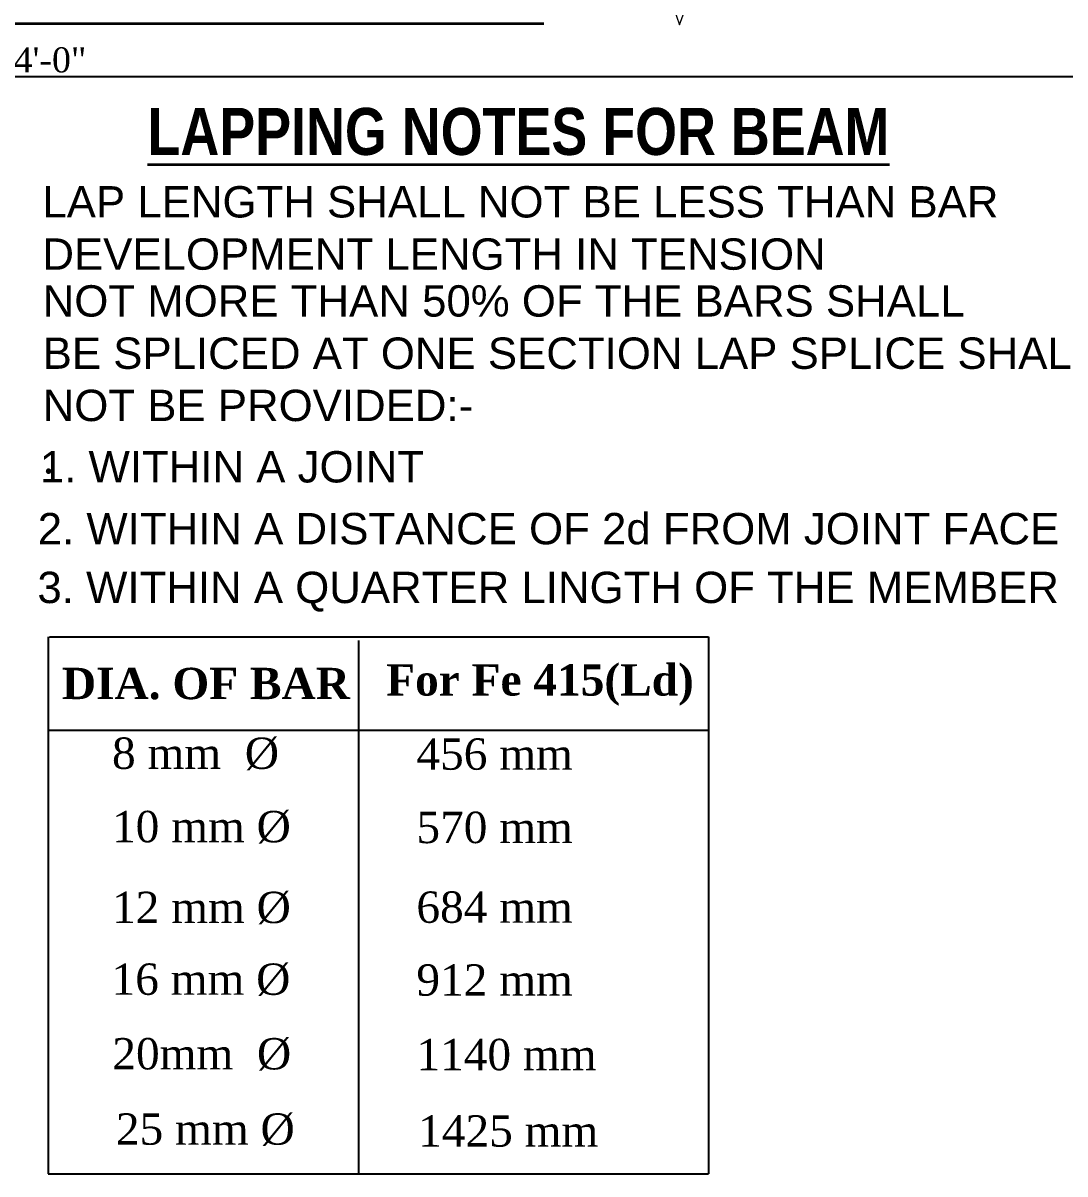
# Model space of a CAD drawing. Header units: inches. Extents: x -12073856 to 12321241, y -1226296 to 1319224.
# Drawn here: x 129694.9 to 129944.2, y 48447.6 to 48723.1 of the extents above; entities that cross this region are included whole.
import ezdxf

# ---------------------------------------------------------------- set-up
doc = ezdxf.new("R2010")
doc.units = ezdxf.units.IN
doc.header["$MEASUREMENT"] = 0
for name, color, linetype, lineweight in [('Hatch', 9, 'Continuous', 9), ('OUTLINE', 1, 'Continuous', 25), ('TEXT', 255, 'Continuous', 35), ('WALL SEC', 2, 'Continuous', 35), ('Windows', 151, 'Continuous', 15)]:
    doc.layers.add(name, color=color, linetype=linetype, lineweight=lineweight)
doc.styles.get("Standard").update_dxf_attribs({"font": 'arial.ttf'})
doc.styles.add('TIMES', font='times.ttf')

# ---------------------------------------------------------------- blocks, each defined once
blk = doc.blocks.new('CF')
at = {"layer": 'Hatch'}
blk.add_lwpolyline([(132575.23, -29498.96), (132590.23, -29498.96), (132591.73, -29503.08), (132594.73, -29494.84), (132596.23, -29498.96), (132611.23, -29498.96)], dxfattribs=at)
at = {"style": 'TIMES'}
blk.add_text('%%USILL & LINTEL BAND DETAIL', height=12, dxfattribs=at).set_placement((132308.52, -29500.41))
at = {"insert": (132417.65, -29511.56), "char_height": 6, "width": 314.4184, "attachment_point": 5, "style": 'TIMES'}
blk.add_mtext('SCALE: 1"=4\'-0"', dxfattribs=at)

msp = doc.modelspace()

# ---------------------------------------------------------------- linework, layer by layer
at = {"layer": 'OUTLINE'}
for p, q in [((129700.89, 48576.22), (129700.89, 48447.64)), ((129701.17, 48576.22), (129858.88, 48576.22)), ((129858.88, 48576.22), (129858.88, 48447.64)), ((129775.11, 48575.33), (129775.11, 48447.64)), ((129701.12, 48553.85), (129858.88, 48553.85)), ((129700.89, 48447.64), (129858.88, 48447.64))]:
    msp.add_line(p, q, dxfattribs=at)
at = {"layer": 'Windows', "color": 1, "lineweight": -2}
msp.add_line((129667.81, 48710.31), (129961.35, 48710.31), dxfattribs=at)

# ---------------------------------------------------------------- block references
at = {"layer": 'WALL SEC', "color": 0}
msp.add_blockref('CF', (-2739.74, 78225.77), dxfattribs=at)

# ---------------------------------------------------------------- texts
at = {"layer": 'TEXT'}
for s, insert, char_height, attachment_point in [('{\\fArial Narrow|b1|i0|c0|p34;\\LLAPPING NOTES FOR BEAM}', (129813.42, 48691.36), 11.25, 8), ('LAP LENGTH SHALL NOT BE LESS THAN BAR  \\PDEVELOPMENT LENGTH IN TENSION ', (129699.5, 48663.94), 7.5, 7), ('NOT MORE THAN 50% OF THE BARS SHALL  \\PBE SPLICED AT ONE SECTION LAP SPLICE SHALL \\PNOT BE PROVIDED:-\\P{\\fTimes New Roman|b0|i0|c0|p18;. }', (129699.57, 48615.16), 7.5, 7), ('1. WITHIN A JOINT', (129698.89, 48613.03), 7.5, 7), ('2. WITHIN A DISTANCE OF 2d FROM JOINT FACE', (129698.38, 48598.23), 7.5, 7), ('3. WITHIN A QUARTER LINGTH OF THE MEMBER', (129698.31, 48582.21), 7.5, 7), ('{\\fTimes New Roman|b1|i0|c0|p18;DIA. OF BAR}', (129704.18, 48561.12), 7.5, 7), ('{\\fTimes New Roman|b1|i0|c0|p18;For Fe 415(Ld)} ', (129781.77, 48559.69), 7.5, 7), ('{\\fTimes New Roman|b0|i0|c0|p18;8 mm  %%C}', (129716.16, 48544.28), 7.5, 7), ('{\\fTimes New Roman|b0|i0|c0|p18;456 mm }', (129789, 48544.28), 7.5, 7), ('{\\fTimes New Roman|b0|i0|c0|p18;10 mm %%C}', (129716.16, 48526.72), 7.5, 7), ('{\\fTimes New Roman|b0|i0|c0|p18;570 mm }', (129789, 48526.72), 7.5, 7), ('{\\fTimes New Roman|b0|i0|c0|p18;12 mm %%C}', (129716.16, 48507.39), 7.5, 7), ('{\\fTimes New Roman|b0|i0|c0|p18;684 mm }', (129789, 48507.64), 7.5, 7), ('{\\fTimes New Roman|b0|i0|c0|p18;16 mm %%C}', (129716.05, 48490.21), 7.5, 7), ('{\\fTimes New Roman|b0|i0|c0|p18;912 mm }', (129789, 48490.21), 7.5, 7), ('{\\fTimes New Roman|b0|i0|c0|p18;20mm  %%C}', (129716.24, 48472.36), 7.5, 7), ('{\\fTimes New Roman|b0|i0|c0|p18;1140 mm }', (129789, 48472.36), 7.5, 7), ('{\\fTimes New Roman|b0|i0|c0|p18;25 mm %%C}', (129717.09, 48454.34), 7.5, 7), ('{\\fTimes New Roman|b0|i0|c0|p18;1425 mm }', (129789.42, 48454.08), 7.5, 7)]:
    msp.add_mtext(s, dxfattribs=dict(at, insert=insert, char_height=char_height, attachment_point=attachment_point))

doc.saveas('drawing.dxf')
